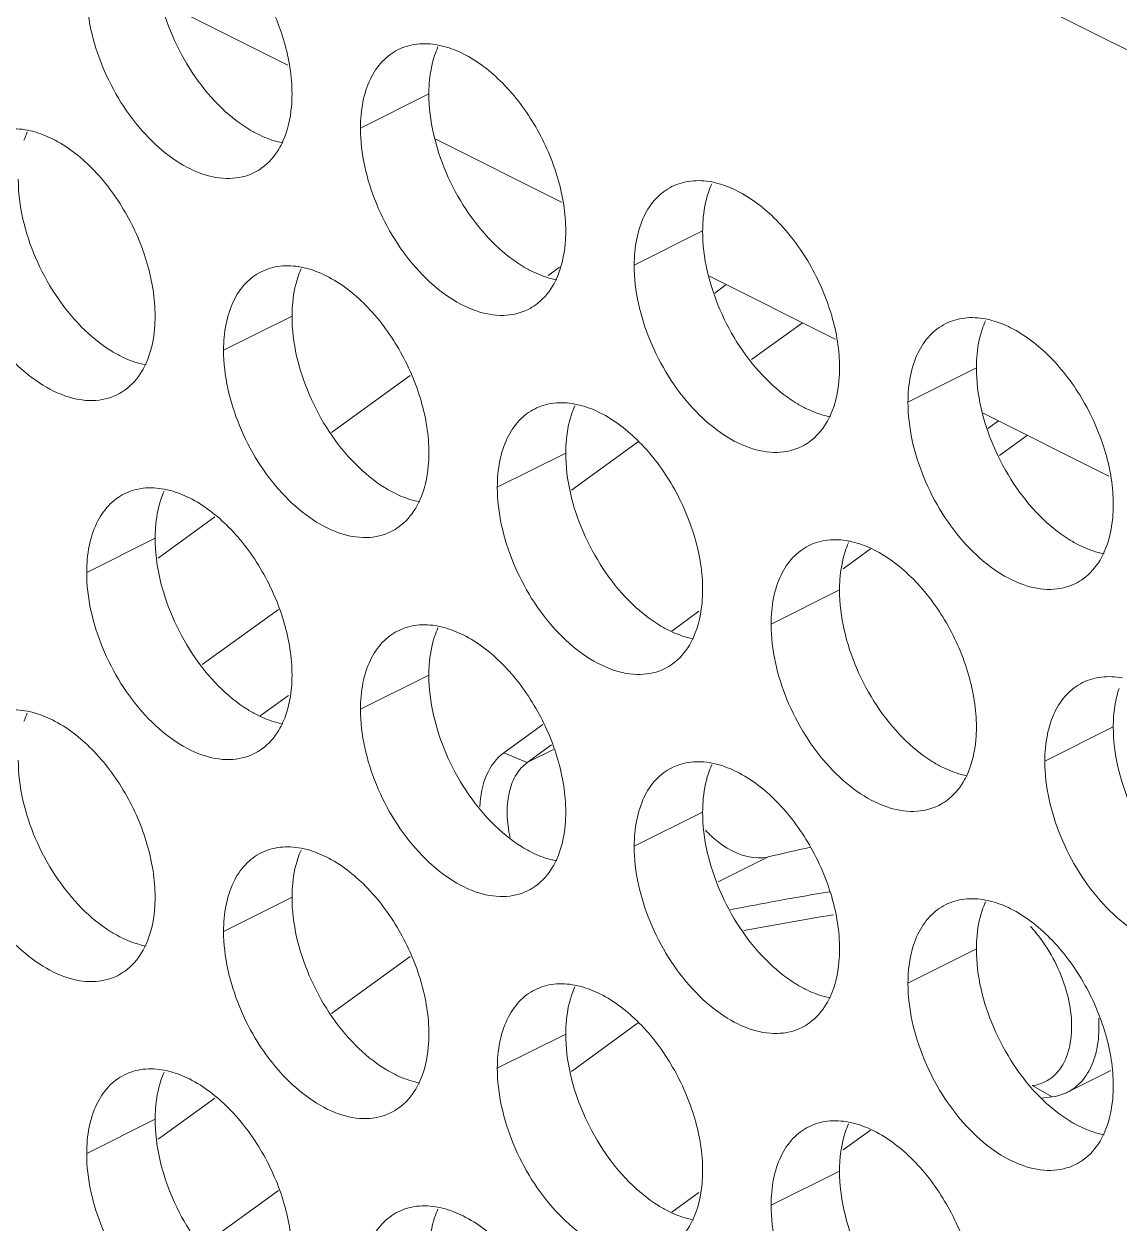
# Model space of a CAD drawing. Header units: millimetres. Extents: x 0 to 2524, y 0 to 1785.
# Drawn here: x 1841.97 to 1851.02, y 900.1 to 910.01 of the extents above; entities that cross this region are included whole.
import ezdxf

# ---------------------------------------------------------------- set-up
doc = ezdxf.new("R2010")
doc.units = ezdxf.units.MM
doc.header["$LTSCALE"] = 0.1
doc.layers.get('0').update_dxf_attribs({"lineweight": 13})
doc.layers.add('标注', color=251, linetype='Continuous', lineweight=9)

msp = doc.modelspace()

# ---------------------------------------------------------------- linework, layer by layer
msp.add_line((1899.0577, 885.8103), (1809.2439, 930.7172))
at = {"layer": '标注'}
for p, q in [((1843.111, 910.1893), (1844.1505, 909.6695)), ((1845.3176, 909.4319), (1844.7519, 909.1491)), ((1845.3737, 909.0579), (1846.4132, 908.5382)), ((1847.5803, 908.3005), (1847.0146, 908.0177)), ((1846.396, 908.0012), (1846.3025, 907.9335)), ((1847.6365, 907.9265), (1848.676, 907.4068)), ((1847.7757, 907.8569), (1847.6804, 907.7878)), ((1844.1862, 907.5976), (1843.6205, 907.3148)), ((1848.4048, 907.5424), (1847.9837, 907.2372)), ((1845.1625, 907.1073), (1844.5124, 906.6361)), ((1849.843, 907.1692), (1849.2774, 906.8863)), ((1849.8992, 906.7952), (1850.9387, 906.2754)), ((1849.9379, 906.6685), (1850.0255, 906.732)), ((1850.2643, 906.6126), (1850.0336, 906.4454)), ((1847.0508, 906.5611), (1846.4952, 906.1584)), ((1846.4489, 906.4662), (1845.8832, 906.1834)), ((1843.5493, 905.9381), (1843.0797, 905.5977)), ((1843.0548, 905.7633), (1842.4891, 905.4804)), ((1848.9686, 905.6736), (1848.7426, 905.5098)), ((1848.7117, 905.3349), (1848.146, 905.052)), ((1844.0736, 905.1739), (1843.4446, 904.718)), ((1847.3245, 904.9958), (1847.5492, 905.1587)), ((1845.3176, 904.6319), (1844.7519, 904.3491)), ((1844.1564, 904.4634), (1843.9235, 904.2946)), ((1845.9371, 903.9904), (1846.2588, 904.2235)), ((1850.9744, 904.2035), (1850.4087, 903.9207)), ((1846.1303, 903.9089), (1846.3312, 904.0546)), ((1845.9371, 903.9904), (1846.1303, 903.9089)), ((1846.1303, 903.9089), (1846.3471, 904.0174)), ((1847.5803, 903.5005), (1847.0146, 903.2177)), ((1847.7082, 902.9228), (1848.1229, 903.1301)), ((1844.1862, 902.7976), (1843.6205, 902.5148)), ((1849.843, 902.3692), (1849.2774, 902.0863)), ((1845.1625, 902.3073), (1844.5124, 901.8361)), ((1847.0508, 901.7611), (1846.4952, 901.3584)), ((1846.4489, 901.6662), (1845.8832, 901.3834)), ((1850.5963, 901.1861), (1850.9552, 901.3655)), ((1850.3043, 901.2408), (1850.4686, 901.1482)), ((1843.5493, 901.1381), (1843.0797, 900.7977)), ((1850.3814, 901.1375), (1850.4686, 901.1482)), ((1843.0548, 900.9633), (1842.4891, 900.6804)), ((1848.9686, 900.8736), (1848.7426, 900.7098)), ((1848.7117, 900.5349), (1848.146, 900.252)), ((1844.0736, 900.3739), (1843.4446, 899.918)), ((1847.3245, 900.1958), (1847.5492, 900.3587))]:
    msp.add_line(p, q, dxfattribs=at)
for centre, radius, start, end in [((1846.0621, 909.5208), 0.734, 155.87957, 161.78032), ((1842.668, 908.8179), 0.734, 155.87957, 161.78032), ((1843.6719, 909.1885), 0.4532, 296.52559, 305.90341), ((1848.3248, 908.3895), 0.734, 155.87957, 161.78032), ((1844.9307, 907.6865), 0.734, 155.87957, 161.78032), ((1845.9346, 908.0571), 0.4532, 296.52559, 305.90341), ((1850.5876, 907.2581), 0.734, 155.87957, 161.78032), ((1842.5405, 907.3542), 0.4532, 296.52559, 305.90341), ((1847.1934, 906.5552), 0.734, 155.87957, 161.78032), ((1848.1974, 906.9257), 0.4532, 296.52559, 305.90341), ((1843.7993, 905.8522), 0.734, 155.87957, 161.78032), ((1844.8032, 906.2228), 0.4532, 296.52559, 305.90341), ((1849.4562, 905.4238), 0.734, 155.87957, 161.78032), ((1850.4601, 905.7944), 0.4532, 296.52559, 305.90341), ((1846.0621, 904.7208), 0.734, 155.87957, 161.78032), ((1847.066, 905.0914), 0.4532, 296.52559, 305.90341), ((1842.668, 904.0179), 0.734, 155.87957, 161.78032), ((1843.6719, 904.3885), 0.4532, 296.52559, 305.90341), ((1846.3124, 903.6578), 0.3102, 125.93748, 128.83937), ((1848.3248, 903.5895), 0.734, 155.87957, 161.78032), ((1849.3287, 903.96), 0.4532, 296.52559, 305.90341), ((1844.9307, 902.8865), 0.734, 155.87957, 161.78032), ((1854.2073, 877.4263), 26.4141, 102.54245, 103.31741), ((1845.9346, 903.2571), 0.4532, 296.52559, 305.90341), ((1853.029, 876.1769), 27.0254, 99.37347, 101.14171), ((1850.5876, 902.4581), 0.734, 155.87957, 161.78032), ((1852.9718, 875.9649), 27.0323, 99.17529, 100.76862), ((1849.4261, 901.7546), 1.1774, 39.63411, 42.84446), ((1842.5405, 902.5542), 0.4532, 296.52559, 305.90341), ((1847.1934, 901.7552), 0.734, 155.87957, 161.78032), ((1848.1974, 902.1257), 0.4532, 296.52559, 305.90341), ((1849.7447, 901.7264), 1.1116, 359.91611, 3.72336), ((1843.7993, 901.0522), 0.734, 155.87957, 161.78032), ((1850.2408, 901.5887), 0.3607, 314.70551, 321.77347), ((1850.428, 901.5227), 0.3763, 291.06756, 296.55928), ((1850.4269, 901.5246), 0.3786, 296.59018, 305.71684), ((1844.8032, 901.4228), 0.4532, 296.52559, 305.90341), ((1849.4562, 900.6238), 0.734, 155.87957, 161.78032), ((1850.4601, 900.9944), 0.4532, 296.52559, 305.90341), ((1846.0621, 899.9208), 0.734, 155.87957, 161.78032)]:
    msp.add_arc(centre, radius, start, end, dxfattribs=at)
for points, knots in [([(1843.3377, 910.8954), (1843.4583, 910.8351), (1843.6888, 910.6547), (1843.955, 910.2967), (1844.1362, 909.8779), (1844.1862, 909.5769), (1844.1862, 909.4319)], [0, 0, 0, 0, 0.229676, 0.488215, 0.753207, 1, 1, 1, 1]), ([(1843.5786, 909.3413), (1843.4171, 909.504), (1843.1661, 909.8912), (1843.0548, 910.3418), (1843.0548, 910.5633)], [0, 0, 0, 0, 0.508684, 1, 1, 1, 1]), ([(1843.8743, 908.7829), (1843.8117, 908.7517), (1843.6618, 908.7177), (1843.424, 908.7655), (1843.1855, 908.8961), (1842.8778, 909.1737), (1842.5917, 909.6364), (1842.4891, 910.0688), (1842.4891, 910.2804)], [0, 0, 0, 0, 0.090718, 0.191742, 0.308104, 0.439279, 0.725532, 1, 1, 1, 1]), ([(1844.7519, 909.1491), (1844.7519, 909.2219), (1844.7639, 909.3609), (1844.8229, 909.551), (1844.9223, 909.7032), (1845.0149, 909.7737), (1845.0638, 909.7981)], [0, 0, 0, 0, 0.289235, 0.54966, 0.782932, 1, 1, 1, 1]), ([(1845.0638, 909.7981), (1845.1121, 909.8222), (1845.2222, 909.8539), (1845.3358, 909.8471), (1845.3927, 909.8362)], [0, 0, 0, 0, 0.482538, 1, 1, 1, 1]), ([(1845.3927, 909.8362), (1845.4099, 909.8329), (1845.4815, 909.8163), (1845.5504, 909.789), (1845.6004, 909.764)], [0, 0, 0, 0, 0.238696, 1, 1, 1, 1]), ([(1845.3176, 909.4319), (1845.3176, 909.4603), (1845.3213, 909.5678), (1845.3401, 909.6752), (1845.3649, 909.7503)], [0, 0, 0, 0, 0.264225, 1, 1, 1, 1]), ([(1845.6004, 909.764), (1845.7211, 909.7037), (1845.9516, 909.5234), (1846.2178, 909.1653), (1846.3989, 908.7466), (1846.4489, 908.4455), (1846.4489, 908.3005)], [0, 0, 0, 0, 0.229676, 0.488215, 0.753207, 1, 1, 1, 1]), ([(1844.1862, 909.4319), (1844.1862, 909.3963), (1844.1805, 909.264), (1844.1513, 909.1314), (1844.1116, 909.043)], [0, 0, 0, 0, 0.268874, 1, 1, 1, 1]), ([(1845.8414, 908.2099), (1845.6798, 908.3727), (1845.4288, 908.7598), (1845.3176, 909.2104), (1845.3176, 909.4319)], [0, 0, 0, 0, 0.508684, 1, 1, 1, 1]), ([(1843.9033, 909.0998), (1843.8749, 909.114), (1843.757, 909.1805), (1843.6515, 909.2678), (1843.5786, 909.3413)], [0, 0, 0, 0, 0.235002, 1, 1, 1, 1]), ([(1841.6697, 909.0951), (1841.718, 909.1192), (1841.8281, 909.151), (1841.9417, 909.1442), (1841.9986, 909.1333)], [0, 0, 0, 0, 0.482538, 1, 1, 1, 1]), ([(1841.9986, 909.1333), (1842.0158, 909.13), (1842.0874, 909.1134), (1842.1563, 909.0861), (1842.2063, 909.0611)], [0, 0, 0, 0, 0.238696, 1, 1, 1, 1]), ([(1844.111, 909.0276), (1844.0938, 909.0309), (1844.0223, 909.0475), (1843.9533, 909.0748), (1843.9033, 909.0998)], [0, 0, 0, 0, 0.238696, 1, 1, 1, 1]), ([(1846.137, 907.6516), (1846.0744, 907.6203), (1845.9245, 907.5864), (1845.6867, 907.6341), (1845.4483, 907.7648), (1845.1405, 908.0423), (1844.8545, 908.505), (1844.7519, 908.9374), (1844.7519, 909.1491)], [0, 0, 0, 0, 0.090718, 0.191742, 0.308104, 0.439279, 0.725532, 1, 1, 1, 1]), ([(1842.2063, 909.0611), (1842.3269, 909.0008), (1842.5575, 908.8204), (1842.8237, 908.4624), (1843.0048, 908.0436), (1843.0548, 907.7425), (1843.0548, 907.5976)], [0, 0, 0, 0, 0.229676, 0.488215, 0.753207, 1, 1, 1, 1]), ([(1844.1116, 909.043), (1844.1013, 909.0202), (1844.058, 908.9362), (1843.9939, 908.862), (1843.9377, 908.8213)], [0, 0, 0, 0, 0.265525, 1, 1, 1, 1]), ([(1842.4473, 907.5069), (1842.2857, 907.6697), (1842.0347, 908.0569), (1841.9235, 908.5075), (1841.9235, 908.729)], [0, 0, 0, 0, 0.508684, 1, 1, 1, 1]), ([(1847.3265, 908.6667), (1847.3748, 908.6908), (1847.4849, 908.7225), (1847.5986, 908.7157), (1847.6555, 908.7049)], [0, 0, 0, 0, 0.482538, 1, 1, 1, 1]), ([(1847.6555, 908.7049), (1847.6727, 908.7016), (1847.7442, 908.6849), (1847.8131, 908.6577), (1847.8631, 908.6327)], [0, 0, 0, 0, 0.238696, 1, 1, 1, 1]), ([(1847.0146, 908.0177), (1847.0146, 908.0906), (1847.0266, 908.2295), (1847.0857, 908.4197), (1847.185, 908.5719), (1847.2776, 908.6423), (1847.3265, 908.6667)], [0, 0, 0, 0, 0.289235, 0.54966, 0.782932, 1, 1, 1, 1]), ([(1847.5803, 908.3005), (1847.5803, 908.329), (1847.584, 908.4364), (1847.6028, 908.5438), (1847.6276, 908.619)], [0, 0, 0, 0, 0.264225, 1, 1, 1, 1]), ([(1847.8631, 908.6327), (1847.9838, 908.5724), (1848.2143, 908.392), (1848.4805, 908.0339), (1848.6617, 907.6152), (1848.7117, 907.3141), (1848.7117, 907.1692)], [0, 0, 0, 0, 0.229676, 0.488215, 0.753207, 1, 1, 1, 1]), ([(1842.7429, 906.9486), (1842.6803, 906.9174), (1842.5304, 906.8834), (1842.2926, 906.9312), (1842.0542, 907.0618), (1841.7464, 907.3394), (1841.4604, 907.8021), (1841.3578, 908.2345), (1841.3578, 908.4461)], [0, 0, 0, 0, 0.090718, 0.191742, 0.308104, 0.439279, 0.725532, 1, 1, 1, 1]), ([(1846.4489, 908.3005), (1846.4489, 908.2649), (1846.4432, 908.1327), (1846.414, 908), (1846.3743, 907.9117)], [0, 0, 0, 0, 0.268874, 1, 1, 1, 1]), ([(1848.1041, 907.0785), (1847.9425, 907.2413), (1847.6915, 907.6285), (1847.5803, 908.079), (1847.5803, 908.3005)], [0, 0, 0, 0, 0.508684, 1, 1, 1, 1]), ([(1846.1661, 907.9684), (1846.1377, 907.9826), (1846.0197, 908.0491), (1845.9143, 908.1365), (1845.8414, 908.2099)], [0, 0, 0, 0, 0.235002, 1, 1, 1, 1]), ([(1843.9324, 907.9637), (1843.9807, 907.9878), (1844.0908, 908.0196), (1844.2045, 908.0128), (1844.2613, 908.0019)], [0, 0, 0, 0, 0.482538, 1, 1, 1, 1]), ([(1844.2613, 908.0019), (1844.2786, 907.9986), (1844.3501, 907.982), (1844.419, 907.9547), (1844.469, 907.9297)], [0, 0, 0, 0, 0.238696, 1, 1, 1, 1]), ([(1848.3998, 906.5202), (1848.3372, 906.489), (1848.1872, 906.455), (1847.9495, 906.5028), (1847.711, 906.6334), (1847.4032, 906.911), (1847.1172, 907.3736), (1847.0146, 907.8061), (1847.0146, 908.0177)], [0, 0, 0, 0, 0.090718, 0.191742, 0.308104, 0.439279, 0.725532, 1, 1, 1, 1]), ([(1843.6205, 907.3148), (1843.6205, 907.3876), (1843.6325, 907.5265), (1843.6915, 907.7167), (1843.7909, 907.8689), (1843.8835, 907.9393), (1843.9324, 907.9637)], [0, 0, 0, 0, 0.289235, 0.54966, 0.782932, 1, 1, 1, 1]), ([(1844.1862, 907.5976), (1844.1862, 907.626), (1844.1899, 907.7335), (1844.2087, 907.8409), (1844.2335, 907.916)], [0, 0, 0, 0, 0.264225, 1, 1, 1, 1]), ([(1844.469, 907.9297), (1844.5897, 907.8694), (1844.8202, 907.6891), (1845.0864, 907.331), (1845.2675, 906.9123), (1845.3176, 906.6112), (1845.3176, 906.4662)], [0, 0, 0, 0, 0.229676, 0.488215, 0.753207, 1, 1, 1, 1]), ([(1846.3738, 907.8962), (1846.3566, 907.8995), (1846.285, 907.9162), (1846.2161, 907.9434), (1846.1661, 907.9684)], [0, 0, 0, 0, 0.238696, 1, 1, 1, 1]), ([(1846.3743, 907.9117), (1846.364, 907.8888), (1846.3208, 907.8048), (1846.2566, 907.7307), (1846.2004, 907.69)], [0, 0, 0, 0, 0.265525, 1, 1, 1, 1]), ([(1843.0548, 907.5976), (1843.0548, 907.562), (1843.0491, 907.4297), (1843.0199, 907.2971), (1842.9802, 907.2087)], [0, 0, 0, 0, 0.268874, 1, 1, 1, 1]), ([(1844.71, 906.3756), (1844.5484, 906.5383), (1844.2974, 906.9255), (1844.1862, 907.3761), (1844.1862, 907.5976)], [0, 0, 0, 0, 0.508684, 1, 1, 1, 1]), ([(1842.772, 907.2655), (1842.7436, 907.2797), (1842.6256, 907.3462), (1842.5201, 907.4335), (1842.4473, 907.5069)], [0, 0, 0, 0, 0.235002, 1, 1, 1, 1]), ([(1849.2774, 906.8863), (1849.2774, 906.9592), (1849.2894, 907.0981), (1849.3484, 907.2883), (1849.4478, 907.4405), (1849.5403, 907.5109), (1849.5893, 907.5353)], [0, 0, 0, 0, 0.289235, 0.54966, 0.782932, 1, 1, 1, 1]), ([(1849.5893, 907.5353), (1849.6376, 907.5594), (1849.7477, 907.5912), (1849.8613, 907.5844), (1849.9182, 907.5735)], [0, 0, 0, 0, 0.482538, 1, 1, 1, 1]), ([(1849.9182, 907.5735), (1849.9354, 907.5702), (1850.007, 907.5536), (1850.0759, 907.5263), (1850.1259, 907.5013)], [0, 0, 0, 0, 0.238696, 1, 1, 1, 1]), ([(1850.1259, 907.5013), (1850.2465, 907.441), (1850.4771, 907.2606), (1850.7433, 906.9026), (1850.9244, 906.4838), (1850.9744, 906.1827), (1850.9744, 906.0378)], [0, 0, 0, 0, 0.229676, 0.488215, 0.753207, 1, 1, 1, 1]), ([(1849.843, 907.1692), (1849.843, 907.1976), (1849.8467, 907.305), (1849.8655, 907.4125), (1849.8904, 907.4876)], [0, 0, 0, 0, 0.264225, 1, 1, 1, 1]), ([(1845.0057, 905.8172), (1844.9431, 905.786), (1844.7931, 905.752), (1844.5553, 905.7998), (1844.3169, 905.9304), (1844.0091, 906.208), (1843.7231, 906.6707), (1843.6205, 907.1031), (1843.6205, 907.3148)], [0, 0, 0, 0, 0.090718, 0.191742, 0.308104, 0.439279, 0.725532, 1, 1, 1, 1]), ([(1842.9797, 907.1933), (1842.9625, 907.1966), (1842.8909, 907.2132), (1842.822, 907.2405), (1842.772, 907.2655)], [0, 0, 0, 0, 0.238696, 1, 1, 1, 1]), ([(1842.9802, 907.2087), (1842.9699, 907.1858), (1842.9266, 907.1019), (1842.8625, 907.0277), (1842.8063, 906.987)], [0, 0, 0, 0, 0.265525, 1, 1, 1, 1]), ([(1848.7117, 907.1692), (1848.7117, 907.1336), (1848.706, 907.0013), (1848.6768, 906.8687), (1848.6371, 906.7803)], [0, 0, 0, 0, 0.268874, 1, 1, 1, 1]), ([(1850.3669, 905.9471), (1850.2053, 906.1099), (1849.9543, 906.4971), (1849.843, 906.9477), (1849.843, 907.1692)], [0, 0, 0, 0, 0.508684, 1, 1, 1, 1]), ([(1848.4288, 906.8371), (1848.4004, 906.8513), (1848.2825, 906.9178), (1848.177, 907.0051), (1848.1041, 907.0785)], [0, 0, 0, 0, 0.235002, 1, 1, 1, 1]), ([(1845.8832, 906.1834), (1845.8832, 906.2562), (1845.8953, 906.3952), (1845.9543, 906.5854), (1846.0537, 906.7376), (1846.1462, 906.808), (1846.1952, 906.8324)], [0, 0, 0, 0, 0.289235, 0.54966, 0.782932, 1, 1, 1, 1]), ([(1846.1952, 906.8324), (1846.2435, 906.8565), (1846.3535, 906.8882), (1846.4672, 906.8814), (1846.5241, 906.8705)], [0, 0, 0, 0, 0.482538, 1, 1, 1, 1]), ([(1846.5241, 906.8705), (1846.5413, 906.8672), (1846.6129, 906.8506), (1846.6818, 906.8234), (1846.7318, 906.7984)], [0, 0, 0, 0, 0.238696, 1, 1, 1, 1]), ([(1848.6365, 906.7649), (1848.6193, 906.7682), (1848.5477, 906.7848), (1848.4788, 906.8121), (1848.4288, 906.8371)], [0, 0, 0, 0, 0.238696, 1, 1, 1, 1]), ([(1850.6625, 905.3888), (1850.5999, 905.3576), (1850.45, 905.3236), (1850.2122, 905.3714), (1849.9738, 905.502), (1849.666, 905.7796), (1849.38, 906.2423), (1849.2774, 906.6747), (1849.2774, 906.8863)], [0, 0, 0, 0, 0.090718, 0.191742, 0.308104, 0.439279, 0.725532, 1, 1, 1, 1]), ([(1846.4489, 906.4662), (1846.4489, 906.4947), (1846.4526, 906.6021), (1846.4714, 906.7095), (1846.4963, 906.7846)], [0, 0, 0, 0, 0.264225, 1, 1, 1, 1]), ([(1846.7318, 906.7984), (1846.8524, 906.738), (1847.083, 906.5577), (1847.3492, 906.1996), (1847.5303, 905.7809), (1847.5803, 905.4798), (1847.5803, 905.3349)], [0, 0, 0, 0, 0.229676, 0.488215, 0.753207, 1, 1, 1, 1]), ([(1848.6371, 906.7803), (1848.6268, 906.7574), (1848.5835, 906.6734), (1848.5194, 906.5993), (1848.4631, 906.5586)], [0, 0, 0, 0, 0.265525, 1, 1, 1, 1]), ([(1845.3176, 906.4662), (1845.3176, 906.4306), (1845.3119, 906.2984), (1845.2826, 906.1657), (1845.2429, 906.0774)], [0, 0, 0, 0, 0.268874, 1, 1, 1, 1]), ([(1846.9727, 905.2442), (1846.8112, 905.407), (1846.5602, 905.7941), (1846.4489, 906.2447), (1846.4489, 906.4662)], [0, 0, 0, 0, 0.508684, 1, 1, 1, 1]), ([(1845.0347, 906.1341), (1845.0063, 906.1483), (1844.8884, 906.2148), (1844.7829, 906.3022), (1844.71, 906.3756)], [0, 0, 0, 0, 0.235002, 1, 1, 1, 1]), ([(1842.4891, 905.4804), (1842.4891, 905.5533), (1842.5011, 905.6922), (1842.5602, 905.8824), (1842.6595, 906.0346), (1842.7521, 906.105), (1842.801, 906.1294)], [0, 0, 0, 0, 0.289235, 0.54966, 0.782932, 1, 1, 1, 1]), ([(1842.801, 906.1294), (1842.8494, 906.1535), (1842.9594, 906.1853), (1843.0731, 906.1785), (1843.13, 906.1676)], [0, 0, 0, 0, 0.482538, 1, 1, 1, 1]), ([(1843.13, 906.1676), (1843.1472, 906.1643), (1843.2188, 906.1477), (1843.2877, 906.1204), (1843.3377, 906.0954)], [0, 0, 0, 0, 0.238696, 1, 1, 1, 1]), ([(1845.2424, 906.0619), (1845.2252, 906.0652), (1845.1536, 906.0818), (1845.0847, 906.1091), (1845.0347, 906.1341)], [0, 0, 0, 0, 0.238696, 1, 1, 1, 1]), ([(1847.2684, 904.6859), (1847.2058, 904.6547), (1847.0559, 904.6207), (1846.8181, 904.6685), (1846.5797, 904.7991), (1846.2719, 905.0766), (1845.9859, 905.5393), (1845.8832, 905.9717), (1845.8832, 906.1834)], [0, 0, 0, 0, 0.090718, 0.191742, 0.308104, 0.439279, 0.725532, 1, 1, 1, 1]), ([(1843.0548, 905.7633), (1843.0548, 905.7917), (1843.0585, 905.8992), (1843.0773, 906.0066), (1843.1022, 906.0817)], [0, 0, 0, 0, 0.264225, 1, 1, 1, 1]), ([(1843.3377, 906.0954), (1843.4583, 906.0351), (1843.6888, 905.8547), (1843.955, 905.4967), (1844.1362, 905.0779), (1844.1862, 904.7769), (1844.1862, 904.6319)], [0, 0, 0, 0, 0.229676, 0.488215, 0.753207, 1, 1, 1, 1]), ([(1845.2429, 906.0774), (1845.2327, 906.0545), (1845.1894, 905.9705), (1845.1253, 905.8964), (1845.069, 905.8557)], [0, 0, 0, 0, 0.265525, 1, 1, 1, 1]), ([(1850.9744, 906.0378), (1850.9744, 906.0022), (1850.9687, 905.8699), (1850.9395, 905.7373), (1850.8998, 905.6489)], [0, 0, 0, 0, 0.268874, 1, 1, 1, 1]), ([(1850.6916, 905.7057), (1850.6632, 905.7199), (1850.5452, 905.7864), (1850.4397, 905.8737), (1850.3669, 905.9471)], [0, 0, 0, 0, 0.235002, 1, 1, 1, 1]), ([(1843.5786, 904.5413), (1843.4171, 904.704), (1843.1661, 905.0912), (1843.0548, 905.5418), (1843.0548, 905.7633)], [0, 0, 0, 0, 0.508684, 1, 1, 1, 1]), ([(1848.4579, 905.701), (1848.5062, 905.7251), (1848.6163, 905.7569), (1848.73, 905.75), (1848.7868, 905.7392)], [0, 0, 0, 0, 0.482538, 1, 1, 1, 1]), ([(1848.7868, 905.7392), (1848.804, 905.7359), (1848.8756, 905.7193), (1848.9445, 905.692), (1848.9945, 905.667)], [0, 0, 0, 0, 0.238696, 1, 1, 1, 1]), ([(1848.146, 905.052), (1848.146, 905.1249), (1848.158, 905.2638), (1848.217, 905.454), (1848.3164, 905.6062), (1848.409, 905.6766), (1848.4579, 905.701)], [0, 0, 0, 0, 0.289235, 0.54966, 0.782932, 1, 1, 1, 1]), ([(1848.7117, 905.3349), (1848.7117, 905.3633), (1848.7154, 905.4707), (1848.7342, 905.5781), (1848.759, 905.6533)], [0, 0, 0, 0, 0.264225, 1, 1, 1, 1]), ([(1848.9945, 905.667), (1849.1152, 905.6067), (1849.3457, 905.4263), (1849.6119, 905.0682), (1849.793, 904.6495), (1849.843, 904.3484), (1849.843, 904.2035)], [0, 0, 0, 0, 0.229676, 0.488215, 0.753207, 1, 1, 1, 1]), ([(1850.8993, 905.6335), (1850.8821, 905.6368), (1850.8105, 905.6534), (1850.7416, 905.6807), (1850.6916, 905.7057)], [0, 0, 0, 0, 0.238696, 1, 1, 1, 1]), ([(1850.8998, 905.6489), (1850.8895, 905.626), (1850.8462, 905.5421), (1850.7821, 905.4679), (1850.7259, 905.4272)], [0, 0, 0, 0, 0.265525, 1, 1, 1, 1]), ([(1843.8743, 903.9829), (1843.8117, 903.9517), (1843.6618, 903.9177), (1843.424, 903.9655), (1843.1855, 904.0961), (1842.8778, 904.3737), (1842.5917, 904.8364), (1842.4891, 905.2688), (1842.4891, 905.4804)], [0, 0, 0, 0, 0.090718, 0.191742, 0.308104, 0.439279, 0.725532, 1, 1, 1, 1]), ([(1847.5803, 905.3349), (1847.5803, 905.2992), (1847.5746, 905.167), (1847.5454, 905.0344), (1847.5057, 904.946)], [0, 0, 0, 0, 0.268874, 1, 1, 1, 1]), ([(1849.2355, 904.1128), (1849.0739, 904.2756), (1848.8229, 904.6628), (1848.7117, 905.1134), (1848.7117, 905.3349)], [0, 0, 0, 0, 0.508684, 1, 1, 1, 1]), ([(1847.2975, 905.0027), (1847.269, 905.017), (1847.1511, 905.0835), (1847.0456, 905.1708), (1846.9727, 905.2442)], [0, 0, 0, 0, 0.235002, 1, 1, 1, 1]), ([(1845.0638, 904.9981), (1845.1121, 905.0222), (1845.2222, 905.0539), (1845.3358, 905.0471), (1845.3927, 905.0362)], [0, 0, 0, 0, 0.482538, 1, 1, 1, 1]), ([(1845.3927, 905.0362), (1845.4099, 905.0329), (1845.4815, 905.0163), (1845.5504, 904.989), (1845.6004, 904.964)], [0, 0, 0, 0, 0.238696, 1, 1, 1, 1]), ([(1849.5311, 903.5545), (1849.4685, 903.5233), (1849.3186, 903.4893), (1849.0808, 903.5371), (1848.8424, 903.6677), (1848.5346, 903.9453), (1848.2486, 904.408), (1848.146, 904.8404), (1848.146, 905.052)], [0, 0, 0, 0, 0.090718, 0.191742, 0.308104, 0.439279, 0.725532, 1, 1, 1, 1]), ([(1844.7519, 904.3491), (1844.7519, 904.4219), (1844.7639, 904.5609), (1844.8229, 904.751), (1844.9223, 904.9032), (1845.0149, 904.9737), (1845.0638, 904.9981)], [0, 0, 0, 0, 0.289235, 0.54966, 0.782932, 1, 1, 1, 1]), ([(1845.3176, 904.6319), (1845.3176, 904.6603), (1845.3213, 904.7678), (1845.3401, 904.8752), (1845.3649, 904.9503)], [0, 0, 0, 0, 0.264225, 1, 1, 1, 1]), ([(1845.6004, 904.964), (1845.7211, 904.9037), (1845.9516, 904.7234), (1846.2178, 904.3653), (1846.3989, 903.9466), (1846.4489, 903.6455), (1846.4489, 903.5005)], [0, 0, 0, 0, 0.229676, 0.488215, 0.753207, 1, 1, 1, 1]), ([(1847.5052, 904.9306), (1847.4879, 904.9339), (1847.4164, 904.9505), (1847.3475, 904.9777), (1847.2975, 905.0027)], [0, 0, 0, 0, 0.238696, 1, 1, 1, 1]), ([(1847.5057, 904.946), (1847.4954, 904.9231), (1847.4521, 904.8391), (1847.388, 904.765), (1847.3318, 904.7243)], [0, 0, 0, 0, 0.265525, 1, 1, 1, 1]), ([(1844.1862, 904.6319), (1844.1862, 904.5963), (1844.1805, 904.464), (1844.1513, 904.3314), (1844.1116, 904.243)], [0, 0, 0, 0, 0.268874, 1, 1, 1, 1]), ([(1845.8414, 903.4099), (1845.6798, 903.5727), (1845.4288, 903.9598), (1845.3176, 904.4104), (1845.3176, 904.6319)], [0, 0, 0, 0, 0.508684, 1, 1, 1, 1]), ([(1850.7206, 904.5696), (1850.769, 904.5937), (1850.879, 904.6255), (1850.9927, 904.6187), (1851.0496, 904.6078)], [0, 0, 0, 0, 0.482538, 1, 1, 1, 1]), ([(1843.9033, 904.2998), (1843.8749, 904.314), (1843.757, 904.3805), (1843.6515, 904.4678), (1843.5786, 904.5413)], [0, 0, 0, 0, 0.235002, 1, 1, 1, 1]), ([(1850.4087, 903.9207), (1850.4087, 903.9935), (1850.4207, 904.1324), (1850.4798, 904.3226), (1850.5791, 904.4748), (1850.6717, 904.5452), (1850.7206, 904.5696)], [0, 0, 0, 0, 0.289235, 0.54966, 0.782932, 1, 1, 1, 1]), ([(1850.9744, 904.2035), (1850.9744, 904.2319), (1850.9781, 904.3394), (1850.9969, 904.4468), (1851.0218, 904.5219)], [0, 0, 0, 0, 0.264225, 1, 1, 1, 1]), ([(1841.6697, 904.2951), (1841.718, 904.3192), (1841.8281, 904.351), (1841.9417, 904.3442), (1841.9986, 904.3333)], [0, 0, 0, 0, 0.482538, 1, 1, 1, 1]), ([(1841.9986, 904.3333), (1842.0158, 904.33), (1842.0874, 904.3134), (1842.1563, 904.2861), (1842.2063, 904.2611)], [0, 0, 0, 0, 0.238696, 1, 1, 1, 1]), ([(1846.137, 902.8516), (1846.0744, 902.8203), (1845.9245, 902.7864), (1845.6867, 902.8341), (1845.4483, 902.9648), (1845.1405, 903.2423), (1844.8545, 903.705), (1844.7519, 904.1374), (1844.7519, 904.3491)], [0, 0, 0, 0, 0.090718, 0.191742, 0.308104, 0.439279, 0.725532, 1, 1, 1, 1]), ([(1842.2063, 904.2611), (1842.3269, 904.2008), (1842.5575, 904.0204), (1842.8237, 903.6624), (1843.0048, 903.2436), (1843.0548, 902.9425), (1843.0548, 902.7976)], [0, 0, 0, 0, 0.229676, 0.488215, 0.753207, 1, 1, 1, 1]), ([(1844.111, 904.2276), (1844.0938, 904.2309), (1844.0223, 904.2475), (1843.9533, 904.2748), (1843.9033, 904.2998)], [0, 0, 0, 0, 0.238696, 1, 1, 1, 1]), ([(1844.1116, 904.243), (1844.1013, 904.2202), (1844.058, 904.1362), (1843.9939, 904.062), (1843.9377, 904.0213)], [0, 0, 0, 0, 0.265525, 1, 1, 1, 1]), ([(1849.843, 904.2035), (1849.843, 904.1679), (1849.8374, 904.0356), (1849.8081, 903.903), (1849.7684, 903.8146)], [0, 0, 0, 0, 0.268874, 1, 1, 1, 1]), ([(1851.4982, 902.9815), (1851.3367, 903.1442), (1851.0857, 903.5314), (1850.9744, 903.982), (1850.9744, 904.2035)], [0, 0, 0, 0, 0.508684, 1, 1, 1, 1]), ([(1849.5602, 903.8714), (1849.5318, 903.8856), (1849.4139, 903.9521), (1849.3084, 904.0394), (1849.2355, 904.1128)], [0, 0, 0, 0, 0.235002, 1, 1, 1, 1]), ([(1842.4473, 902.7069), (1842.2857, 902.8697), (1842.0347, 903.2569), (1841.9235, 903.7075), (1841.9235, 903.929)], [0, 0, 0, 0, 0.508684, 1, 1, 1, 1]), ([(1845.7392, 903.5444), (1845.7431, 903.6351), (1845.7725, 903.8032), (1845.8756, 903.9457), (1845.9371, 903.9904)], [0, 0, 0, 0, 0.544183, 1, 1, 1, 1]), ([(1845.9883, 903.2913), (1845.9748, 903.3536), (1845.9588, 903.4747), (1845.9714, 903.6477), (1846.0215, 903.7945), (1846.0828, 903.8713), (1846.1178, 903.8994)], [0, 0, 0, 0, 0.294105, 0.559635, 0.793126, 1, 1, 1, 1]), ([(1847.0146, 903.2177), (1847.0146, 903.2906), (1847.0266, 903.4295), (1847.0857, 903.6197), (1847.185, 903.7719), (1847.2776, 903.8423), (1847.3265, 903.8667)], [0, 0, 0, 0, 0.289235, 0.54966, 0.782932, 1, 1, 1, 1]), ([(1847.3265, 903.8667), (1847.3748, 903.8908), (1847.4849, 903.9225), (1847.5986, 903.9157), (1847.6555, 903.9049)], [0, 0, 0, 0, 0.482538, 1, 1, 1, 1]), ([(1847.6555, 903.9049), (1847.6727, 903.9016), (1847.7442, 903.8849), (1847.8131, 903.8577), (1847.8631, 903.8327)], [0, 0, 0, 0, 0.238696, 1, 1, 1, 1]), ([(1847.8631, 903.8327), (1847.9838, 903.7724), (1848.2143, 903.592), (1848.4805, 903.2339), (1848.6617, 902.8152), (1848.7117, 902.5141), (1848.7117, 902.3692)], [0, 0, 0, 0, 0.229676, 0.488215, 0.753207, 1, 1, 1, 1]), ([(1849.7679, 903.7992), (1849.7507, 903.8025), (1849.6791, 903.8191), (1849.6102, 903.8464), (1849.5602, 903.8714)], [0, 0, 0, 0, 0.238696, 1, 1, 1, 1]), ([(1851.7939, 902.4231), (1851.7313, 902.3919), (1851.5814, 902.3579), (1851.3436, 902.4057), (1851.1051, 902.5363), (1850.7974, 902.8139), (1850.5113, 903.2766), (1850.4087, 903.709), (1850.4087, 903.9207)], [0, 0, 0, 0, 0.090718, 0.191742, 0.308104, 0.439279, 0.725532, 1, 1, 1, 1]), ([(1847.5803, 903.5005), (1847.5803, 903.529), (1847.584, 903.6364), (1847.6028, 903.7438), (1847.6276, 903.819)], [0, 0, 0, 0, 0.264225, 1, 1, 1, 1]), ([(1849.7684, 903.8146), (1849.7581, 903.7917), (1849.7149, 903.7077), (1849.6507, 903.6336), (1849.5945, 903.5929)], [0, 0, 0, 0, 0.265525, 1, 1, 1, 1]), ([(1842.7429, 902.1486), (1842.6803, 902.1174), (1842.5304, 902.0834), (1842.2926, 902.1312), (1842.0542, 902.2618), (1841.7464, 902.5394), (1841.4604, 903.0021), (1841.3578, 903.4345), (1841.3578, 903.6461)], [0, 0, 0, 0, 0.090718, 0.191742, 0.308104, 0.439279, 0.725532, 1, 1, 1, 1]), ([(1846.4489, 903.5005), (1846.4489, 903.4649), (1846.4432, 903.3327), (1846.414, 903.2), (1846.3743, 903.1117)], [0, 0, 0, 0, 0.268874, 1, 1, 1, 1]), ([(1848.1041, 902.2785), (1847.9425, 902.4413), (1847.6915, 902.8285), (1847.5803, 903.279), (1847.5803, 903.5005)], [0, 0, 0, 0, 0.508684, 1, 1, 1, 1]), ([(1846.1661, 903.1684), (1846.1377, 903.1826), (1846.0197, 903.2491), (1845.9143, 903.3365), (1845.8414, 903.4099)], [0, 0, 0, 0, 0.235002, 1, 1, 1, 1]), ([(1847.6026, 903.3503), (1847.6357, 903.3159), (1847.7574, 903.2044), (1847.9204, 903.1233), (1848.039, 903.1213)], [0, 0, 0, 0, 0.286757, 1, 1, 1, 1]), ([(1843.6205, 902.5148), (1843.6205, 902.5876), (1843.6325, 902.7265), (1843.6915, 902.9167), (1843.7909, 903.0689), (1843.8835, 903.1393), (1843.9324, 903.1637)], [0, 0, 0, 0, 0.289235, 0.54966, 0.782932, 1, 1, 1, 1]), ([(1843.9324, 903.1637), (1843.9807, 903.1878), (1844.0908, 903.2196), (1844.2045, 903.2128), (1844.2613, 903.2019)], [0, 0, 0, 0, 0.482538, 1, 1, 1, 1]), ([(1844.2613, 903.2019), (1844.2786, 903.1986), (1844.3501, 903.182), (1844.419, 903.1547), (1844.469, 903.1297)], [0, 0, 0, 0, 0.238696, 1, 1, 1, 1]), ([(1846.3738, 903.0962), (1846.3566, 903.0995), (1846.285, 903.1162), (1846.2161, 903.1434), (1846.1661, 903.1684)], [0, 0, 0, 0, 0.238696, 1, 1, 1, 1]), ([(1848.3998, 901.7202), (1848.3372, 901.689), (1848.1872, 901.655), (1847.9495, 901.7028), (1847.711, 901.8334), (1847.4032, 902.111), (1847.1172, 902.5736), (1847.0146, 903.0061), (1847.0146, 903.2177)], [0, 0, 0, 0, 0.090718, 0.191742, 0.308104, 0.439279, 0.725532, 1, 1, 1, 1]), ([(1844.1862, 902.7976), (1844.1862, 902.826), (1844.1899, 902.9335), (1844.2087, 903.0409), (1844.2335, 903.116)], [0, 0, 0, 0, 0.264225, 1, 1, 1, 1]), ([(1844.469, 903.1297), (1844.5897, 903.0694), (1844.8202, 902.8891), (1845.0864, 902.531), (1845.2675, 902.1123), (1845.3176, 901.8112), (1845.3176, 901.6662)], [0, 0, 0, 0, 0.229676, 0.488215, 0.753207, 1, 1, 1, 1]), ([(1846.3743, 903.1117), (1846.364, 903.0888), (1846.3208, 903.0048), (1846.2566, 902.9307), (1846.2004, 902.89)], [0, 0, 0, 0, 0.265525, 1, 1, 1, 1]), ([(1843.0548, 902.7976), (1843.0548, 902.762), (1843.0491, 902.6297), (1843.0199, 902.4971), (1842.9802, 902.4087)], [0, 0, 0, 0, 0.268874, 1, 1, 1, 1]), ([(1844.71, 901.5756), (1844.5484, 901.7383), (1844.2974, 902.1255), (1844.1862, 902.5761), (1844.1862, 902.7976)], [0, 0, 0, 0, 0.508684, 1, 1, 1, 1]), ([(1849.2774, 902.0863), (1849.2774, 902.1592), (1849.2894, 902.2981), (1849.3484, 902.4883), (1849.4478, 902.6405), (1849.5403, 902.7109), (1849.5893, 902.7353)], [0, 0, 0, 0, 0.289235, 0.54966, 0.782932, 1, 1, 1, 1]), ([(1849.5893, 902.7353), (1849.6376, 902.7594), (1849.7477, 902.7912), (1849.8613, 902.7844), (1849.9182, 902.7735)], [0, 0, 0, 0, 0.482538, 1, 1, 1, 1]), ([(1849.9182, 902.7735), (1849.9354, 902.7702), (1850.007, 902.7536), (1850.0759, 902.7263), (1850.1259, 902.7013)], [0, 0, 0, 0, 0.238696, 1, 1, 1, 1]), ([(1842.772, 902.4655), (1842.7436, 902.4797), (1842.6256, 902.5462), (1842.5201, 902.6335), (1842.4473, 902.7069)], [0, 0, 0, 0, 0.235002, 1, 1, 1, 1]), ([(1849.843, 902.3692), (1849.843, 902.3976), (1849.8467, 902.505), (1849.8655, 902.6125), (1849.8904, 902.6876)], [0, 0, 0, 0, 0.264225, 1, 1, 1, 1]), ([(1850.1259, 902.7013), (1850.2465, 902.641), (1850.4771, 902.4606), (1850.7433, 902.1026), (1850.9244, 901.6838), (1850.9744, 901.3827), (1850.9744, 901.2378)], [0, 0, 0, 0, 0.229676, 0.488215, 0.753207, 1, 1, 1, 1]), ([(1842.9797, 902.3933), (1842.9625, 902.3966), (1842.8909, 902.4132), (1842.822, 902.4405), (1842.772, 902.4655)], [0, 0, 0, 0, 0.238696, 1, 1, 1, 1]), ([(1845.0057, 901.0172), (1844.9431, 900.986), (1844.7931, 900.952), (1844.5553, 900.9998), (1844.3169, 901.1304), (1844.0091, 901.408), (1843.7231, 901.8707), (1843.6205, 902.3031), (1843.6205, 902.5148)], [0, 0, 0, 0, 0.090718, 0.191742, 0.308104, 0.439279, 0.725532, 1, 1, 1, 1]), ([(1850.619, 901.5932), (1850.6453, 901.7456), (1850.5996, 902.0816), (1850.4417, 902.3742), (1850.3328, 902.5056)], [0, 0, 0, 0, 0.475359, 1, 1, 1, 1]), ([(1842.9802, 902.4087), (1842.9699, 902.3858), (1842.9266, 902.3019), (1842.8625, 902.2277), (1842.8063, 902.187)], [0, 0, 0, 0, 0.265525, 1, 1, 1, 1]), ([(1848.7117, 902.3692), (1848.7117, 902.3336), (1848.706, 902.2013), (1848.6768, 902.0687), (1848.6371, 901.9803)], [0, 0, 0, 0, 0.268874, 1, 1, 1, 1]), ([(1850.3669, 901.1471), (1850.2053, 901.3099), (1849.9543, 901.6971), (1849.843, 902.1477), (1849.843, 902.3692)], [0, 0, 0, 0, 0.508684, 1, 1, 1, 1]), ([(1848.4288, 902.0371), (1848.4004, 902.0513), (1848.2825, 902.1178), (1848.177, 902.2051), (1848.1041, 902.2785)], [0, 0, 0, 0, 0.235002, 1, 1, 1, 1]), ([(1846.1952, 902.0324), (1846.2435, 902.0565), (1846.3535, 902.0882), (1846.4672, 902.0814), (1846.5241, 902.0705)], [0, 0, 0, 0, 0.482538, 1, 1, 1, 1]), ([(1846.5241, 902.0705), (1846.5413, 902.0672), (1846.6129, 902.0506), (1846.6818, 902.0234), (1846.7318, 901.9984)], [0, 0, 0, 0, 0.238696, 1, 1, 1, 1]), ([(1850.6625, 900.5888), (1850.5999, 900.5576), (1850.45, 900.5236), (1850.2122, 900.5714), (1849.9738, 900.702), (1849.666, 900.9796), (1849.38, 901.4423), (1849.2774, 901.8747), (1849.2774, 902.0863)], [0, 0, 0, 0, 0.090718, 0.191742, 0.308104, 0.439279, 0.725532, 1, 1, 1, 1]), ([(1845.8832, 901.3834), (1845.8832, 901.4562), (1845.8953, 901.5952), (1845.9543, 901.7854), (1846.0537, 901.9376), (1846.1462, 902.008), (1846.1952, 902.0324)], [0, 0, 0, 0, 0.289235, 0.54966, 0.782932, 1, 1, 1, 1]), ([(1846.4489, 901.6662), (1846.4489, 901.6947), (1846.4526, 901.8021), (1846.4714, 901.9095), (1846.4963, 901.9846)], [0, 0, 0, 0, 0.264225, 1, 1, 1, 1]), ([(1846.7318, 901.9984), (1846.8524, 901.938), (1847.083, 901.7577), (1847.3492, 901.3996), (1847.5303, 900.9809), (1847.5803, 900.6798), (1847.5803, 900.5349)], [0, 0, 0, 0, 0.229676, 0.488215, 0.753207, 1, 1, 1, 1]), ([(1848.6365, 901.9649), (1848.6193, 901.9682), (1848.5477, 901.9848), (1848.4788, 902.0121), (1848.4288, 902.0371)], [0, 0, 0, 0, 0.238696, 1, 1, 1, 1]), ([(1848.6371, 901.9803), (1848.6268, 901.9574), (1848.5835, 901.8734), (1848.5194, 901.7993), (1848.4631, 901.7586)], [0, 0, 0, 0, 0.265525, 1, 1, 1, 1]), ([(1845.3176, 901.6662), (1845.3176, 901.6306), (1845.3119, 901.4984), (1845.2826, 901.3657), (1845.2429, 901.2774)], [0, 0, 0, 0, 0.268874, 1, 1, 1, 1]), ([(1846.9727, 900.4442), (1846.8112, 900.607), (1846.5602, 900.9941), (1846.4489, 901.4447), (1846.4489, 901.6662)], [0, 0, 0, 0, 0.508684, 1, 1, 1, 1]), ([(1850.8211, 901.4749), (1850.8269, 901.4939), (1850.8483, 901.5756), (1850.8561, 901.6604), (1850.8562, 901.7248)], [0, 0, 0, 0, 0.236288, 1, 1, 1, 1]), ([(1845.0347, 901.3341), (1845.0063, 901.3483), (1844.8884, 901.4148), (1844.7829, 901.5022), (1844.71, 901.5756)], [0, 0, 0, 0, 0.235002, 1, 1, 1, 1]), ([(1850.5242, 901.3655), (1850.5361, 901.3806), (1850.5824, 901.4494), (1850.6081, 901.5306), (1850.619, 901.5932)], [0, 0, 0, 0, 0.2323, 1, 1, 1, 1]), ([(1850.6479, 901.2172), (1850.6883, 901.2463), (1850.7616, 901.3249), (1850.8048, 901.4222), (1850.8211, 901.4749)], [0, 0, 0, 0, 0.474781, 1, 1, 1, 1]), ([(1842.801, 901.3294), (1842.8494, 901.3535), (1842.9594, 901.3853), (1843.0731, 901.3785), (1843.13, 901.3676)], [0, 0, 0, 0, 0.482538, 1, 1, 1, 1]), ([(1843.13, 901.3676), (1843.1472, 901.3643), (1843.2188, 901.3477), (1843.2877, 901.3204), (1843.3377, 901.2954)], [0, 0, 0, 0, 0.238696, 1, 1, 1, 1]), ([(1847.2684, 899.8859), (1847.2058, 899.8547), (1847.0559, 899.8207), (1846.8181, 899.8685), (1846.5797, 899.9991), (1846.2719, 900.2766), (1845.9859, 900.7393), (1845.8832, 901.1717), (1845.8832, 901.3834)], [0, 0, 0, 0, 0.090718, 0.191742, 0.308104, 0.439279, 0.725532, 1, 1, 1, 1]), ([(1842.4891, 900.6804), (1842.4891, 900.7533), (1842.5011, 900.8922), (1842.5602, 901.0824), (1842.6595, 901.2346), (1842.7521, 901.305), (1842.801, 901.3294)], [0, 0, 0, 0, 0.289235, 0.54966, 0.782932, 1, 1, 1, 1]), ([(1843.0548, 900.9633), (1843.0548, 900.9917), (1843.0585, 901.0992), (1843.0773, 901.2066), (1843.1022, 901.2817)], [0, 0, 0, 0, 0.264225, 1, 1, 1, 1]), ([(1843.3377, 901.2954), (1843.4583, 901.2351), (1843.6888, 901.0547), (1843.955, 900.6967), (1844.1362, 900.2779), (1844.1862, 899.9769), (1844.1862, 899.8319)], [0, 0, 0, 0, 0.229676, 0.488215, 0.753207, 1, 1, 1, 1]), ([(1845.2424, 901.2619), (1845.2252, 901.2652), (1845.1536, 901.2818), (1845.0847, 901.3091), (1845.0347, 901.3341)], [0, 0, 0, 0, 0.238696, 1, 1, 1, 1]), ([(1845.2429, 901.2774), (1845.2327, 901.2545), (1845.1894, 901.1705), (1845.1253, 901.0964), (1845.069, 901.0557)], [0, 0, 0, 0, 0.265525, 1, 1, 1, 1]), ([(1850.3043, 901.2408), (1850.3398, 901.245), (1850.41, 901.2648), (1850.4692, 901.3073), (1850.4946, 901.3323)], [0, 0, 0, 0, 0.500779, 1, 1, 1, 1]), ([(1850.9744, 901.2378), (1850.9744, 901.2022), (1850.9687, 901.0699), (1850.9395, 900.9373), (1850.8998, 900.8489)], [0, 0, 0, 0, 0.268874, 1, 1, 1, 1]), ([(1850.6916, 900.9057), (1850.6632, 900.9199), (1850.5452, 900.9864), (1850.4397, 901.0737), (1850.3669, 901.1471)], [0, 0, 0, 0, 0.235002, 1, 1, 1, 1]), ([(1843.5786, 899.7413), (1843.4171, 899.904), (1843.1661, 900.2912), (1843.0548, 900.7418), (1843.0548, 900.9633)], [0, 0, 0, 0, 0.508684, 1, 1, 1, 1]), ([(1848.4579, 900.901), (1848.5062, 900.9251), (1848.6163, 900.9569), (1848.73, 900.95), (1848.7868, 900.9392)], [0, 0, 0, 0, 0.482538, 1, 1, 1, 1]), ([(1848.146, 900.252), (1848.146, 900.3249), (1848.158, 900.4638), (1848.217, 900.654), (1848.3164, 900.8062), (1848.409, 900.8766), (1848.4579, 900.901)], [0, 0, 0, 0, 0.289235, 0.54966, 0.782932, 1, 1, 1, 1]), ([(1848.7117, 900.5349), (1848.7117, 900.5633), (1848.7154, 900.6707), (1848.7342, 900.7781), (1848.759, 900.8533)], [0, 0, 0, 0, 0.264225, 1, 1, 1, 1]), ([(1848.7868, 900.9392), (1848.804, 900.9359), (1848.8756, 900.9193), (1848.9445, 900.892), (1848.9945, 900.867)], [0, 0, 0, 0, 0.238696, 1, 1, 1, 1]), ([(1848.9945, 900.867), (1849.1152, 900.8067), (1849.3457, 900.6263), (1849.6119, 900.2682), (1849.793, 899.8495), (1849.843, 899.5484), (1849.843, 899.4035)], [0, 0, 0, 0, 0.229676, 0.488215, 0.753207, 1, 1, 1, 1]), ([(1850.8993, 900.8335), (1850.8821, 900.8368), (1850.8105, 900.8534), (1850.7416, 900.8807), (1850.6916, 900.9057)], [0, 0, 0, 0, 0.238696, 1, 1, 1, 1]), ([(1850.8998, 900.8489), (1850.8895, 900.826), (1850.8462, 900.7421), (1850.7821, 900.6679), (1850.7259, 900.6272)], [0, 0, 0, 0, 0.265525, 1, 1, 1, 1]), ([(1843.8743, 899.1829), (1843.8117, 899.1517), (1843.6618, 899.1177), (1843.424, 899.1655), (1843.1855, 899.2961), (1842.8778, 899.5737), (1842.5917, 900.0364), (1842.4891, 900.4688), (1842.4891, 900.6804)], [0, 0, 0, 0, 0.090718, 0.191742, 0.308104, 0.439279, 0.725532, 1, 1, 1, 1]), ([(1847.5803, 900.5349), (1847.5803, 900.4992), (1847.5746, 900.367), (1847.5454, 900.2344), (1847.5057, 900.146)], [0, 0, 0, 0, 0.268874, 1, 1, 1, 1]), ([(1849.2355, 899.3128), (1849.0739, 899.4756), (1848.8229, 899.8628), (1848.7117, 900.3134), (1848.7117, 900.5349)], [0, 0, 0, 0, 0.508684, 1, 1, 1, 1]), ([(1847.2975, 900.2027), (1847.269, 900.217), (1847.1511, 900.2835), (1847.0456, 900.3708), (1846.9727, 900.4442)], [0, 0, 0, 0, 0.235002, 1, 1, 1, 1]), ([(1844.7519, 899.5491), (1844.7519, 899.6219), (1844.7639, 899.7609), (1844.8229, 899.951), (1844.9223, 900.1032), (1845.0149, 900.1737), (1845.0638, 900.1981)], [0, 0, 0, 0, 0.289235, 0.54966, 0.782932, 1, 1, 1, 1]), ([(1845.0638, 900.1981), (1845.1121, 900.2222), (1845.2222, 900.2539), (1845.3358, 900.2471), (1845.3927, 900.2362)], [0, 0, 0, 0, 0.482538, 1, 1, 1, 1]), ([(1845.3927, 900.2362), (1845.4099, 900.2329), (1845.4815, 900.2163), (1845.5504, 900.189), (1845.6004, 900.164)], [0, 0, 0, 0, 0.238696, 1, 1, 1, 1]), ([(1845.6004, 900.164), (1845.7211, 900.1037), (1845.9516, 899.9234), (1846.2178, 899.5653), (1846.3989, 899.1466), (1846.4489, 898.8455), (1846.4489, 898.7005)], [0, 0, 0, 0, 0.229676, 0.488215, 0.753207, 1, 1, 1, 1]), ([(1847.5052, 900.1306), (1847.4879, 900.1339), (1847.4164, 900.1505), (1847.3475, 900.1777), (1847.2975, 900.2027)], [0, 0, 0, 0, 0.238696, 1, 1, 1, 1]), ([(1849.5311, 898.7545), (1849.4685, 898.7233), (1849.3186, 898.6893), (1849.0808, 898.7371), (1848.8424, 898.8677), (1848.5346, 899.1453), (1848.2486, 899.608), (1848.146, 900.0404), (1848.146, 900.252)], [0, 0, 0, 0, 0.090718, 0.191742, 0.308104, 0.439279, 0.725532, 1, 1, 1, 1]), ([(1845.3176, 899.8319), (1845.3176, 899.8603), (1845.3213, 899.9678), (1845.3401, 900.0752), (1845.3649, 900.1503)], [0, 0, 0, 0, 0.264225, 1, 1, 1, 1]), ([(1847.5057, 900.146), (1847.4954, 900.1231), (1847.4521, 900.0391), (1847.388, 899.965), (1847.3318, 899.9243)], [0, 0, 0, 0, 0.265525, 1, 1, 1, 1])]:
    msp.add_open_spline(points, degree=3, knots=knots, dxfattribs=at)
for points in [[(1848.039, 903.1213), (1848.0671, 903.1208), (1848.0956, 903.1236), (1848.1229, 903.1301)], [(1850.4686, 901.1482), (1850.5009, 901.152), (1850.533, 901.1598), (1850.5633, 901.1715)]]:
    msp.add_open_spline(points, degree=3, dxfattribs=at)

doc.saveas('drawing.dxf')
